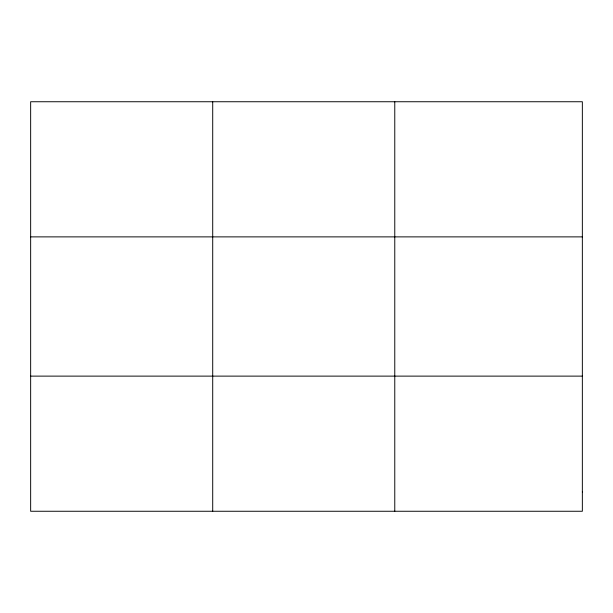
<?xml version="1.0" encoding="UTF-8"?>
<svg xmlns="http://www.w3.org/2000/svg" width="613" height="613" viewBox="0 0 613 613"><rect width="100%" height="100%" fill="white"/><g stroke="black" fill="none" stroke-linecap="round" stroke-linejoin="round"><path stroke-width="0.92" d="M212.711 511.257L212.711 101.743M394.772 511.257L394.772 101.743M30.65 236.879L582.35 236.879M30.65 376.121L582.35 376.121M582.35 491.955L582.35 511.257L30.65 511.257L30.65 101.743L582.35 101.743L582.35 491.955"/></g></svg>
